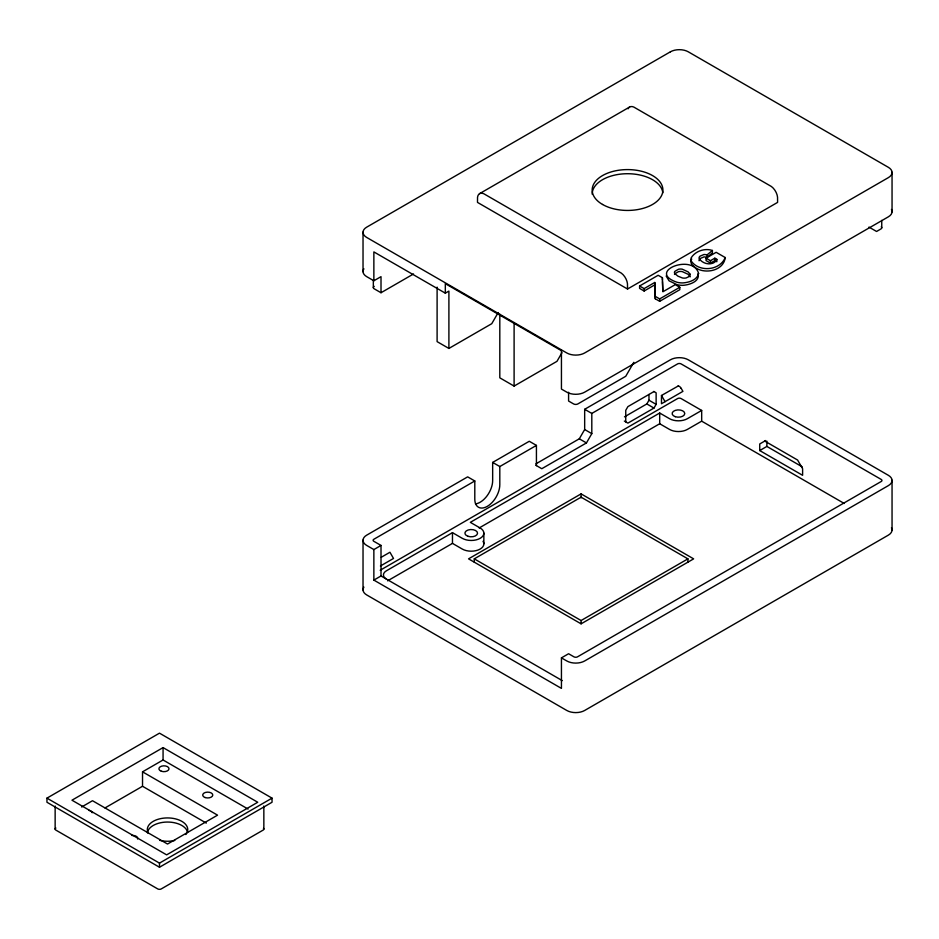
<?xml version="1.0" encoding="UTF-8"?>
<svg xmlns="http://www.w3.org/2000/svg" width="939" height="939" viewBox="0 0 939 939"><rect width="100%" height="100%" fill="white"/><g stroke="black" fill="none" stroke-linecap="round" stroke-linejoin="round"><path stroke-width="1.41" d="M263.847 829.125L263.847 806.988A2.571 2.101 -60 0 0 263.706 806.096M581.088 497.834L581.088 493.879L693.639 558.858L581.088 623.836L468.549 558.858L581.088 493.879M706.034 258.166L710.447 260.713L714.837 258.178L716.833 259.34L716.833 261.746L714.837 260.596L710.447 263.131L706.034 260.572L706.034 258.166L716.164 252.309L725.213 257.532C720.131 270.514 699.438 272.498 691.433 261.335A12.911 7.453 0 0 1 691.174 257.838C695.283 251.077 704.907 247.873 712.408 250.478L712.408 252.884L707.208 257.192L704.039 256.899L700.095 258.542A5.845 3.369 0 0 0 699.086 260.749M691.726 259.07L691.174 260.256A12.911 7.453 0 0 0 691.433 263.753C699.461 275.573 723.57 272.627 725.213 257.532M498.198 312.546L491.766 323.685L448.901 348.439L437.104 341.632L437.104 287.146M561.98 352.665L556.98 361.327L514.103 386.082L499.806 377.83L499.806 314.295M535.887 463.866L579.304 438.806L584.668 429.522L584.668 409.298L670.411 359.801A12.63 7.289 0 0 1 688.275 359.801L888.353 475.31A12.63 7.289 0 0 1 888.353 485.627L584.668 660.962A12.63 7.289 0 0 1 566.804 660.962L561.44 657.863L561.44 688.393L373.863 580.102L373.863 549.573L381.011 545.442L381.011 575.971L562.261 680.622M535.84 465.274L541.791 468.714L586.452 442.926L591.805 433.642L591.805 413.43L677.559 363.921A2.524 1.455 0 0 1 681.127 363.921L881.216 479.442A2.524 1.455 0 0 1 881.216 481.496L577.52 656.831A2.524 1.455 0 0 1 573.952 656.831L568.588 653.744L561.44 657.863M633.825 362.313L625.75 376.281L577.872 403.923A3.028 1.749 0 0 1 573.588 403.923L568.588 401.035L568.588 392.256M624.482 416.846L646.83 403.946L648.978 400.225L648.978 394.45M624.329 421.059L627.898 423.125L653.978 408.066L656.126 404.357L656.126 392.807L653.744 391.422M716.833 259.34L715.635 261.288A9.73 5.622 0 0 1 712.666 263.26C707.889 265.021 701.527 262.732 699.086 258.342A5.845 3.369 0 0 1 700.095 256.136L704.039 254.481L707.208 254.774L712.408 250.478M479.571 193.645L629.635 107.011M363.898 268.812A12.63 7.289 0 0 0 366.715 276.653L373.863 280.773L381.011 276.653L381.011 292.733L374.227 288.825A3.028 1.749 0 0 1 374.227 286.348M381.011 292.733L413.524 273.965M373.863 280.773L373.863 251.898L445.321 293.156L448.901 291.09L448.901 348.439M627.534 289.024L627.475 283.789A10.106 5.834 60 0 0 621.325 273.132L483.691 193.68A10.106 5.834 60 0 0 477.54 197.225L477.482 202.39L627.534 289.024L777.598 202.39L777.539 197.155A10.106 5.834 60 0 0 771.389 186.497L633.755 107.034A10.106 5.834 60 0 0 628.085 108.795M639.588 285.996L658.157 275.28L662.394 277.721L662.899 291.771L675.247 284.646L679.813 287.275L679.813 289.693L659.671 301.313L655.269 298.778L654.776 282.463L644.131 288.602L639.588 285.996L639.588 288.402L644.131 291.02L654.776 284.869M654.776 282.463L655.269 296.36L659.671 298.907L679.813 287.275M475.474 503.891A17.688 10.212 -60 0 0 492.658 480.568L492.658 462.422L529.291 441.271L536.427 445.403L536.427 465.615M536.427 445.403L499.806 466.542L499.806 484.7A17.688 10.212 -60 0 1 487.306 506.356A17.688 10.212 -60 0 1 474.794 499.137L474.805 480.979L373.863 539.256A2.524 1.455 0 0 0 373.863 541.322L381.011 545.442M653.978 391.563L627.898 406.622L625.75 410.331L625.75 421.893M381.293 557.25L389.943 552.249L393.511 558.447L380.412 566.006M681.127 388.265L682.923 391.363L661.479 403.735L661.479 395.483L678.158 386.035M380.189 570.255L677.559 398.582A2.524 1.455 0 0 1 681.127 398.582L701.679 410.437L701.679 421.165L844.255 503.48M701.679 410.437L687.383 418.688A12.63 7.289 0 0 1 669.519 418.688L659.694 413.019L470.333 522.342L480.158 528.011A12.63 7.289 0 0 1 480.158 538.329A12.63 7.289 0 0 1 462.293 538.329L452.469 532.659L386.375 570.818A10.106 5.834 0 0 0 386.375 579.07M373.863 580.102L381.011 575.971M387.619 580.83L452.469 543.388L462.293 549.057A12.63 7.289 0 0 0 478.104 550.019A12.63 7.289 0 0 0 483.022 541.287M479.172 527.964L659.694 423.747L669.519 429.416A12.63 7.289 0 0 0 687.383 429.416L701.679 421.165M46.95 798.138L159.489 733.159L272.04 798.138L272.04 802.258L159.489 867.237L46.95 802.258L46.95 798.138L159.489 863.117L272.04 798.138M474.265 562.156L474.265 558.858L581.088 497.177L687.923 558.858L687.923 562.156M163.069 747.597L71.963 800.204L166.637 854.866L257.744 802.258L163.069 747.597L163.069 759.98L248.06 809.054M81.623 807L92.503 800.721L167.529 844.032L217.555 815.158L142.528 771.835L142.528 786.272L206.298 823.092M142.528 771.835L163.069 759.98M105.004 807.939L142.528 786.272M765.684 440.52L759.733 443.959L759.733 450.556L802.61 475.31L802.61 468.714L797.61 460.051L764.733 441.072M759.733 450.556L766.881 446.436L802.188 466.824M474.265 558.858L581.088 620.526L687.923 558.858M868.962 227.085L876.568 231.475L880.852 228.999A3.028 1.749 0 0 0 881.251 226.804M648.978 400.225L656.126 404.357M561.78 350.893L445.321 283.66L445.321 293.156M646.83 403.946L653.978 408.066M584.668 409.298L591.805 413.43M584.668 429.522L591.805 433.642M579.304 438.806L586.452 442.926M492.658 462.422L499.806 466.542M474.805 480.979L467.657 476.859L366.726 535.136A12.63 7.289 0 0 0 366.715 545.442L373.863 549.573M661.479 395.483L665.058 401.669M690.294 276.805L688.087 274.27L682.254 271.606A5.481 3.157 0 0 0 678.463 271.676L674.824 273.777A5.493 3.169 0 0 0 674.519 274.47M698.006 273.789C700.294 281.618 688.897 285.033 682.829 285.339A13.885 8.017 0 0 1 677.042 284.681L669.073 280.82L666.15 275.996M662.441 281.547L662.805 291.372M892.05 172.224L892.05 211.921M892.05 480.216L892.05 530.23M881.744 220.383L881.744 227.825M766.881 441.154L766.881 446.436M714.837 258.178L714.837 260.596M710.447 260.713L710.447 263.131M707.208 254.774L707.208 257.192M662.394 277.721L662.394 280.139M659.671 298.907L659.671 301.313M659.694 413.019L659.694 423.747M655.269 296.36L655.269 298.778M644.131 288.602L644.131 291.02M581.088 620.526L581.088 623.836M561.44 350.705L561.44 389.075L566.804 392.162A12.63 7.289 0 0 0 584.668 392.162L888.353 216.827A12.63 7.289 0 0 0 891.463 209.467M514.103 322.547L514.103 386.082M483.855 533.047L483.855 543.775M452.469 532.659L452.469 543.388M373.335 280.209L373.335 287.639M363.029 232.05L363.029 271.747M363.029 540.042L363.029 590.044M159.489 863.117L159.489 867.237M55.143 829.125L55.143 806.988A2.571 2.101 60 0 1 55.284 806.096M592.169 194.138A35.365 20.423 0 0 1 626.383 173.727A35.365 20.423 0 0 1 662.828 192.812M88.794 810.334A5.047 2.923 0 0 1 92.163 812.74M131.906 835.475A5.047 2.923 0 0 1 137.622 839.02M148.421 833.398A20.212 11.667 0 0 1 167.177 817.928A20.212 11.667 0 0 1 186.861 833.01M186.403 833.773A20.212 11.667 0 0 1 185.852 834.525M174.771 840.487A20.212 11.667 0 0 1 159.642 840.335M263.436 828.28A2.524 1.455 0 0 1 263.108 830.111L161.285 888.904A2.524 1.455 0 0 1 157.705 888.904L55.882 830.111A2.524 1.455 0 0 1 55.882 828.045M147.4 832.705A20.212 11.667 0 0 1 167.177 822.048A20.212 11.667 0 0 1 187.589 832.294M678.158 385.894A3.639 2.97 60 0 1 680.986 388.312M891.463 527.765A12.63 7.289 0 0 1 888.353 535.136L584.668 710.471A12.63 7.289 0 0 1 566.804 710.471L366.726 594.95A12.63 7.289 0 0 1 363.898 587.121M690.294 274.388L689.308 276.442L686.209 277.932A5.411 3.122 0 0 1 682.407 277.967L677.935 276.16L674.777 273.554A5.493 3.169 0 0 1 674.824 271.371L678.463 269.258A5.481 3.157 0 0 1 682.254 269.188L688.087 271.864L690.294 274.388M698.593 273.484C697.219 280.127 688.815 282.486 682.829 282.932A13.885 8.017 0 0 1 677.042 282.275C645.915 271.582 693.24 253.025 698.593 273.484M670.411 51.809L366.726 227.144A12.63 7.289 0 0 0 366.715 237.461L566.804 352.97A12.63 7.289 0 0 0 584.668 352.97L888.353 177.635A12.63 7.289 0 0 0 888.353 167.318L688.275 51.809A12.63 7.289 0 0 0 670.411 51.809M602.533 204.456A35.365 20.423 0 0 0 661.702 195.3A35.365 20.423 0 0 0 618.39 170.288A35.365 20.423 0 0 0 602.533 204.456M161.355 771.248A5.047 2.923 0 0 0 169.008 768.795A5.047 2.923 0 0 0 161.508 766.189A5.047 2.923 0 0 0 161.355 771.248M205.125 797.54A5.047 2.923 0 0 0 212.777 795.098A5.047 2.923 0 0 0 205.277 792.493A5.047 2.923 0 0 0 205.125 797.54M675.294 416.693A6.315 3.65 0 0 0 684.766 413.536A6.315 3.65 0 0 0 675.294 410.378A6.315 3.65 0 0 0 675.294 416.693M467.974 536.298A6.315 3.65 0 0 0 477.54 533.235A6.315 3.65 0 0 0 468.162 529.983A6.315 3.65 0 0 0 467.974 536.298"/></g></svg>
